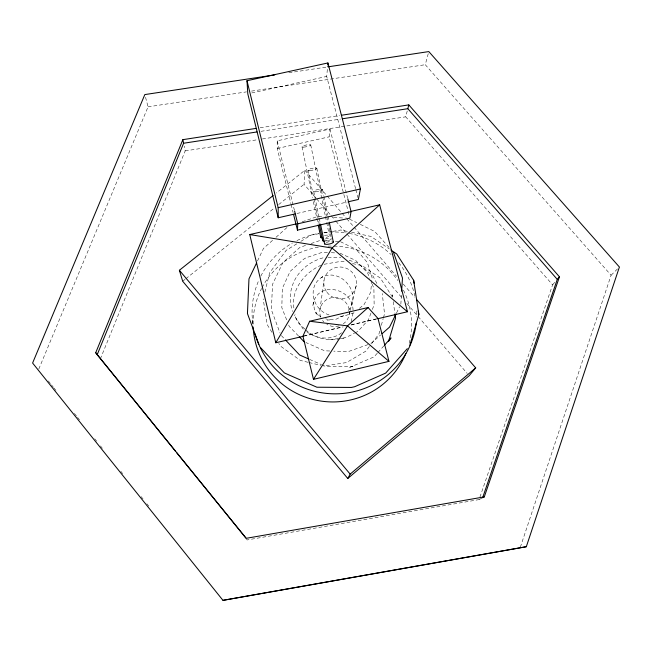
<?xml version="1.0" encoding="UTF-8"?>
<svg xmlns="http://www.w3.org/2000/svg" width="652" height="652" viewBox="0 0 652 652"><rect width="100%" height="100%" fill="white"/><g stroke="black" fill="none" stroke-linecap="round" stroke-linejoin="round"><path stroke-width="0.49" stroke-dasharray="3.26 2.44" d="M316.016 198.118L304.077 184.28L304.908 170.245L276.309 193.033M400.85 304.191L401.469 294.117M355.568 188.64L326.709 76.431L327.654 65.836M348.885 214.206L329.13 136.847L329.961 129.055L277.206 140.856L277.239 148.485L290.882 203.579M319.953 309.602L324.011 280.319M351.2 321.762L353.18 312.479M349.244 314.313L349.945 311.436M350.173 310.474L356.22 285.503M264.859 292.161L269.643 272.805L286.269 250.27L297.418 243.457M246.497 538.837L247.075 539.962L479.09 499.587L552.603 284.826L405.715 116.83L407.826 108.697M520.345 547.183L611.095 275.234L425.259 64.695L428.812 51.581M379.749 331.102L378.951 333.995L369.969 345.723M381.338 325.324L383.205 318.583M383.474 317.622L384.533 313.767L382.259 293.522M370.923 313.229L368.429 319.814L357.858 331.452L355.291 332.724M372.349 309.464L374.134 304.753L373.898 288.306L372.023 283.75M100.318 358.983L185.201 150.889L184.198 146.113M38.794 369.073L148.061 106.838L145.323 96.463M257.507 260.979L263.473 248.445L273.066 239.903M396.514 312.993L399.546 306.831M369.366 346.505L365.772 351.2L346.465 362.585L323.555 366.017M552.603 284.826L554.942 282.104M377.272 353.245L374.003 356.897L349.741 367.394L352.952 366.563L325.152 366.285L322.414 365.071M377.924 352.512L383.808 345.943M348.258 310.539C362.748 293.702 340.8 266.644 321.24 277.573L323.742 276.228C305.747 285.071 312.463 311.118 330.409 315.291M611.095 275.234L619.4 267.027M276.016 237.279L287.825 226.757M370.898 343.571L380.605 334.998M359.464 308.339L364.093 304.525L370.654 292.332L372.088 277.622L367.345 262.512L356.277 249.52M182.682 281.248L185.062 279.349M185.853 278.714L274.72 207.735M278.689 204.565L304.077 184.28M341.583 332.789C330.906 341.2 314.72 338.975 304.883 330.214M321.297 265.128C304.533 272.389 290.279 290.327 294.101 309.244M300.841 241.354L311.126 235.062L319.048 233.709M479.09 499.587L482.619 497.753M343.8 315.397L335.992 319.244L327.1 320.002L329.513 319.961L325.625 318.795M305.609 329.667C318.363 342.096 339.798 342.414 354.427 333.148M323.033 257.842C307.068 262.194 294.101 274.492 290.931 291.004C290.116 297.638 290.262 305.201 292.422 311.444M368.038 344.582L348.038 351.672L333.791 351.143M302.202 221.786L317.54 216.488L322.569 216.782M305.535 245.445L299.985 247.336L282.903 262.52L272.503 284.37L271.403 309.863L280.018 333.025M311.085 243.546L320.336 240.376M354.06 312.797L342.487 316.481L338.738 316.22M303.905 335.943L342.43 326.864M351.322 324.769L377.003 318.722M303.506 336.228L343.107 326.897M351.029 325.03L376.766 318.967M297.002 213.473L347.467 201.957M277.239 148.485L329.13 136.847M251.737 92.959L326.709 76.431M324.077 264.28L341.681 261.24L345.609 262.088M324.003 232.87L331.925 231.517M332.911 231.346L340.833 230.001L347.646 231.46M261.028 131.313L340.458 119.08M185.201 150.889L257.369 139.748M262.381 138.974L405.715 116.83M260.189 127.759L339.521 115.551M288.828 72.779L328.103 66.83M148.061 106.838L246.489 91.875M251.509 91.109L425.259 64.695M329.464 339.488L344.158 338.225M327.98 257.679L340.849 257.263M329.716 350.988L324.623 350.8L305.894 342.528M327.475 252.471L322.642 252.185L305.984 257.784L303.612 259.219L290.124 271.428L282.324 288.347L281.819 307.638L287.027 320.8M331.346 252.691L336.188 252.976M333.628 217.442L343.685 218.029M325.364 240.71L331.403 241.101M335.421 241.362L339.447 241.623M351.534 232.291L370.988 236.456L389.277 248.909M352.479 263.579L362.3 265.698L380.523 278.265L392.806 297.719L392.26 294.851L392.537 296.79M308.07 362.292L300.336 360.426L280.425 346.065L278.836 343.49M309.04 362.52L320.654 365.316M349.146 260.205L358.364 263.465L372.952 276.016L377.606 284.769M309.627 359.415L321.501 364.664M340.051 253.204L355.731 260.474L367.524 272.797L369.774 278.274M349.505 219.137L356.693 222.617M360.287 224.353L374.721 231.493L389.505 247.939M340.458 241.688L357.345 250.042M320.963 317.002L315.503 312.601L317.842 315.511L314.28 309.105L313.547 302.015L312.887 305.38C316.391 279.569 354.313 287.654 353.017 311.485M304.843 329.048L298.534 323.09L294.305 315.03M298.453 335.91L289.26 326.448L288.518 324.566M281.387 335.601L284.753 339.187M304.908 170.245L341.461 212.544M342.121 213.31L346.114 217.923M346.774 218.697L353.417 226.383M354.085 227.157L396.62 276.375M403.262 284.068L414.558 297.141M316.676 198.893L330.597 215.03M331.265 215.804L335.242 220.417M335.902 221.183L346.514 233.481M347.174 234.255L402.871 298.828M406.848 303.441L417.459 315.739M418.119 316.513L467.191 373.4M48.329 380.955L50.872 384.126M51.508 384.916L53.415 387.296M54.051 388.087L55.958 390.458M74.393 413.441L76.936 416.604M77.572 417.402L79.479 419.774M94.736 438.788L96.643 441.168M100.457 445.919L102.364 448.299M120.799 471.274L122.706 473.654M141.142 496.628L143.049 499M146.863 503.76L148.77 506.131M303.237 329.138L295.69 317.834L294.989 314.019M271.957 332.333L267.19 324.606L263.18 298.934M355.821 189.626L357.85 197.499M329.961 129.055L347.557 197.849M277.206 140.856L294.337 209.993M291.126 204.565L293.074 212.43M313.751 191.492L319.072 217.214M319.276 218.208L320.303 223.155M308.094 170.221L313.848 198.004M314.052 198.999L319.195 223.807M302.015 146.847L312.552 197.646M313.376 201.631L318.127 224.532M322.544 189.496L323.759 195.429M323.962 196.423L327.817 215.217M328.021 216.203L329.236 222.145M316.839 168.24L322.544 196.024M322.748 197.018L326.619 215.869M326.823 216.863L330.898 236.709M310.727 144.891L325.258 215.6M325.462 216.594L326.489 221.574M326.693 222.568L329.358 235.519M393.229 301.623L394.892 313.229M252.43 320.002L252.805 323.962M326.236 242.528A4.474 1.157 -11.6 0 1 331.575 241.484M331.306 238.689A4.442 1.133 -11.7 0 1 329.692 240.075A4.442 1.133 -11.7 0 1 325.372 241.069M325.291 238.95A4.442 1.133 -11.7 0 1 330.996 238.461M324.484 235.494A4.401 1.117 -11.7 0 1 329.399 235.665A4.401 1.117 -11.7 0 1 324.566 237.735M253.115 324.101A79.267 77.898 10.9 0 1 261.615 288.42M262.08 287.524A79.267 77.898 10.9 0 1 319.374 247.026M328.062 246.146A79.267 77.898 10.9 0 1 332.96 246.065M333.938 246.081A79.267 77.898 10.9 0 1 397.761 280.482M403.474 290.173A79.267 77.898 10.9 0 1 408.837 344.688M252.919 324.003A82.429 80.872 10.8 0 1 259.105 279.643M260.841 276.049A82.429 80.872 10.8 0 1 292.43 243M296.904 240.612A82.429 80.872 10.8 0 1 318.95 233.318M323.954 232.568A82.429 80.872 10.8 0 1 347.206 233.049M349.187 233.392A82.429 80.872 10.8 0 1 391.151 254.614M398.747 262.78A82.429 80.872 10.8 0 1 414.876 296.049M416.767 310.971A82.429 80.872 10.8 0 1 416.726 317.043M349.407 311.46A14.833 14.556 10.8 0 1 343.343 323.799M339.032 325.91A14.833 14.556 10.8 0 1 326.864 324.354M323.848 321.941A14.833 14.556 10.8 0 1 322.601 320.466M320.76 317.108A14.833 14.556 10.8 0 1 331.11 297.809A14.833 14.556 10.8 0 1 349.333 310.515M315.478 191.843A4.523 1.011 -11.6 0 0 322.553 189.765A4.523 1.011 -11.6 0 0 316.416 189.887A4.523 1.011 -11.6 0 0 315.478 191.843M309.798 170.522A4.499 0.937 -11.7 0 0 316.848 168.493A4.499 0.937 -11.7 0 0 310.76 168.681A4.499 0.937 -11.7 0 0 309.798 170.522M303.702 147.107A4.482 0.864 -11.7 0 0 310.727 145.127A4.482 0.864 -11.7 0 0 304.688 145.388A4.482 0.864 -11.7 0 0 303.702 147.107M326.97 292.275A16.316 15.933 10.8 0 0 355.03 289.496A16.316 15.933 10.8 0 0 338.331 267.084A16.316 15.933 10.8 0 0 326.97 292.275"/><path stroke-width="0.98" d="M347.809 198.836L351.078 211.615L349.888 218.118L297.459 230.14L297.76 223.815L294.582 210.979M401.656 291.102L402.471 278.013L393.531 252.43M327.744 64.874L327.915 62.951L246.986 80.726L247.793 93.823L278.2 217.768L295.022 213.929M327.915 62.951L360.417 188.958L358.355 199.471L348.461 201.729M408.82 104.89L559.465 276.831L484.281 496.897L482.619 497.753L557.273 279.382L407.826 108.697L408.82 104.89L341.534 115.241M409.863 345.283L418.853 314.525L418.356 311.167M274.728 74.915L144.825 94.581L32.6 363.042L222.96 600.345L526.311 546.718L619.4 267.027L428.812 51.581L328.103 66.83M175.372 451.119L97.189 354.712L183.603 143.244L182.862 139.658L256.171 128.379M97.189 354.712L95.722 352.716L182.862 139.658M309.643 321.249L302.919 336.179L313.482 379.342L388.959 361.355L377.997 318.486L368.078 307.524L309.643 321.249L347.5 325.853L388.959 361.355M256.652 262.772L248.974 278.885L247.442 313.571L259.822 346.848L284.378 372.928L316.872 387.223L351.395 387.443L354.606 386.75L385.674 373.115L407.321 348.649M396.074 313.873L389.57 327.084L382.096 333.677M273.131 195.567L179.381 270.27L182.682 281.248L347.769 478.47L350.165 474.11L475.699 367.899L416.555 299.447M303.506 336.228L275.788 342.765L332.023 248.045L379.66 204.818L407.459 311.737L377.761 318.73M313.482 379.342L347.5 325.853L368.078 307.524M475.699 367.899L469.179 375.707L347.769 478.47M557.273 279.382L559.465 276.831M384.468 345.218L391.004 337.915L388.592 341.314L395.585 318.07L395.03 314.199M275.788 342.765L249.74 234.557L296.35 223.889M350.898 211.403L379.66 204.818M297.76 223.815L351.078 211.615M278.2 217.768L278.168 207.678L360.417 188.958M222.96 600.345L526.311 546.718M484.281 496.897L246.228 538.308L95.722 352.716M183.603 143.244L257.002 131.94M342.471 118.77L407.826 108.697M249.74 234.557L332.023 248.045L407.459 311.737M308.714 359.007L299.586 354.965L285.429 339.904M390.939 250.042L396.758 254.003L413.653 280.287L418.853 314.525M299.162 336.644L304.109 341.738M179.381 270.27L350.165 474.11M176.651 452.7L245.861 538.047M293.563 214.402L297.459 230.14M246.986 80.726L278.168 207.678M320.507 224.141L324.598 243.929M319.398 224.801L322.691 240.678M318.339 225.535L320.817 237.483M329.439 223.131L333.294 241.933M413.653 280.287L414.101 283.253M253.09 326.937L253.465 330.89M332.985 241.696A4.474 1.157 -11.6 0 1 329.007 244.101A4.474 1.157 -11.6 0 1 324.875 243.277M324.378 241.11A4.442 1.133 -11.7 0 1 322.96 240.026M322.487 237.915A4.401 1.117 -11.7 0 1 321.086 236.847M405.878 353.408A79.267 77.898 10.9 0 1 320.091 400.931A79.267 77.898 10.9 0 1 253.302 328.967M416.229 323.066A82.429 80.872 10.8 0 1 348.152 392.797A82.429 80.872 10.8 0 1 260.384 347.85M258.738 344.305A82.429 80.872 10.8 0 1 255.054 333.971"/></g></svg>
